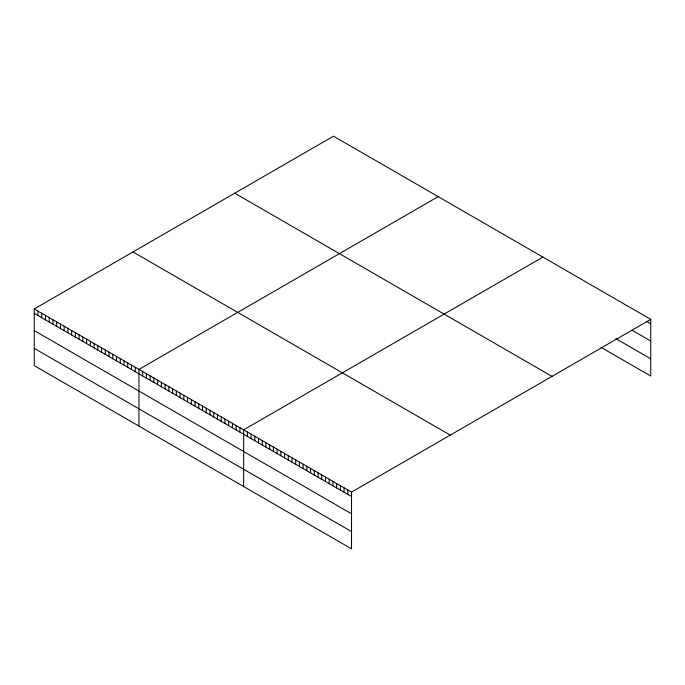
<?xml version="1.0" encoding="UTF-8"?>
<svg xmlns="http://www.w3.org/2000/svg" width="685" height="685" viewBox="0 0 685 685"><rect width="100%" height="100%" fill="white"/><g stroke="black" fill="none" stroke-linecap="round" stroke-linejoin="round"><path stroke-width="1.03" d="M650.75 319.364L351.516 492.121L351.516 548.813L34.25 365.636L34.25 308.952L333.484 136.187L650.75 319.364L650.75 376.048L600.908 347.269M438.186 196.638L138.944 369.395L138.944 426.087M542.88 257.08L243.646 429.846L243.646 486.53M647.034 321.616L650.75 323.765M632.152 330.281L650.75 341.019M615.789 338.604L650.75 358.794M234.741 193.204L551.999 376.373M133.001 251.943L450.259 435.112M34.25 308.952L351.516 492.121M34.25 313.362L351.516 496.531M34.25 330.615L351.516 513.784M34.25 348.382L351.516 531.56M347.792 489.972L347.792 494.382M344.075 487.831L344.075 492.232M340.351 485.682L340.351 490.083M336.635 483.533L336.635 487.943M332.919 481.384L332.919 485.793M329.194 479.235L329.194 483.644M325.478 477.094L325.478 481.495M321.753 474.945L321.753 479.346M318.037 472.796L318.037 477.205M314.321 470.646L314.321 475.056M310.596 468.497L310.596 472.907M306.88 466.357L306.88 470.758M303.155 464.207L303.155 468.608M299.439 462.058L299.439 466.468M295.723 459.909L295.723 464.319M291.998 457.76L291.998 462.169M288.282 455.619L288.282 460.02M284.558 453.47L284.558 457.871M280.841 451.321L280.841 455.722M277.117 449.172L277.117 453.581M273.401 447.022L273.401 451.432M269.684 444.873L269.684 449.283M265.96 442.733L265.96 447.134M262.244 440.583L262.244 444.985M258.519 438.434L258.519 442.844M254.803 436.285L254.803 440.695M251.087 434.136L251.087 438.546M247.362 431.995L247.362 436.396M239.904 427.688L239.904 432.089M236.162 425.531L236.162 429.932M232.429 423.364L232.429 427.774M228.687 421.207L228.687 425.616M224.945 419.049L224.945 423.458M221.212 416.891L221.212 421.301M217.47 414.733L217.47 419.143M213.729 412.575L213.729 416.977M209.995 410.418L209.995 414.819M206.253 408.26L206.253 412.661M202.512 406.102L202.512 410.503M198.77 403.936L198.77 408.346M195.037 401.778L195.037 406.188M191.295 399.62L191.295 404.03M187.553 397.463L187.553 401.872M183.82 395.305L183.82 399.706M180.078 393.147L180.078 397.548M176.336 390.989L176.336 395.391M172.603 388.832L172.603 393.233M168.861 386.665L168.861 391.075M165.119 384.508L165.119 388.917M161.386 382.35L161.386 386.76M157.644 380.192L157.644 384.602M153.902 378.034L153.902 382.444M150.161 375.877L150.161 380.278M146.427 373.719L146.427 378.12M142.685 371.561L142.685 375.962M135.21 367.237L135.21 371.647M131.469 365.079L131.469 369.489M127.727 362.922L127.727 367.331M123.994 360.764L123.994 365.173M120.252 358.606L120.252 363.007M116.51 356.448L116.51 360.849M112.777 354.291L112.777 358.692M109.035 352.124L109.035 356.534M105.293 349.966L105.293 354.376M101.551 347.809L101.551 352.218M97.818 345.651L97.818 350.061M94.076 343.493L94.076 347.903M90.334 341.335L90.334 345.737M86.601 339.178L86.601 343.579M82.859 337.02L82.859 341.421M79.118 334.854L79.118 339.263M75.384 332.696L75.384 337.106M71.642 330.538L71.642 334.948M67.901 328.38L67.901 332.79M64.167 326.223L64.167 330.632M60.426 324.065L60.426 328.466M56.684 321.907L56.684 326.308M52.942 319.749L52.942 324.151M49.209 317.592L49.209 321.993M45.467 315.425L45.467 319.835M41.725 313.268L41.725 317.677M37.992 311.11L37.992 315.52"/></g></svg>
